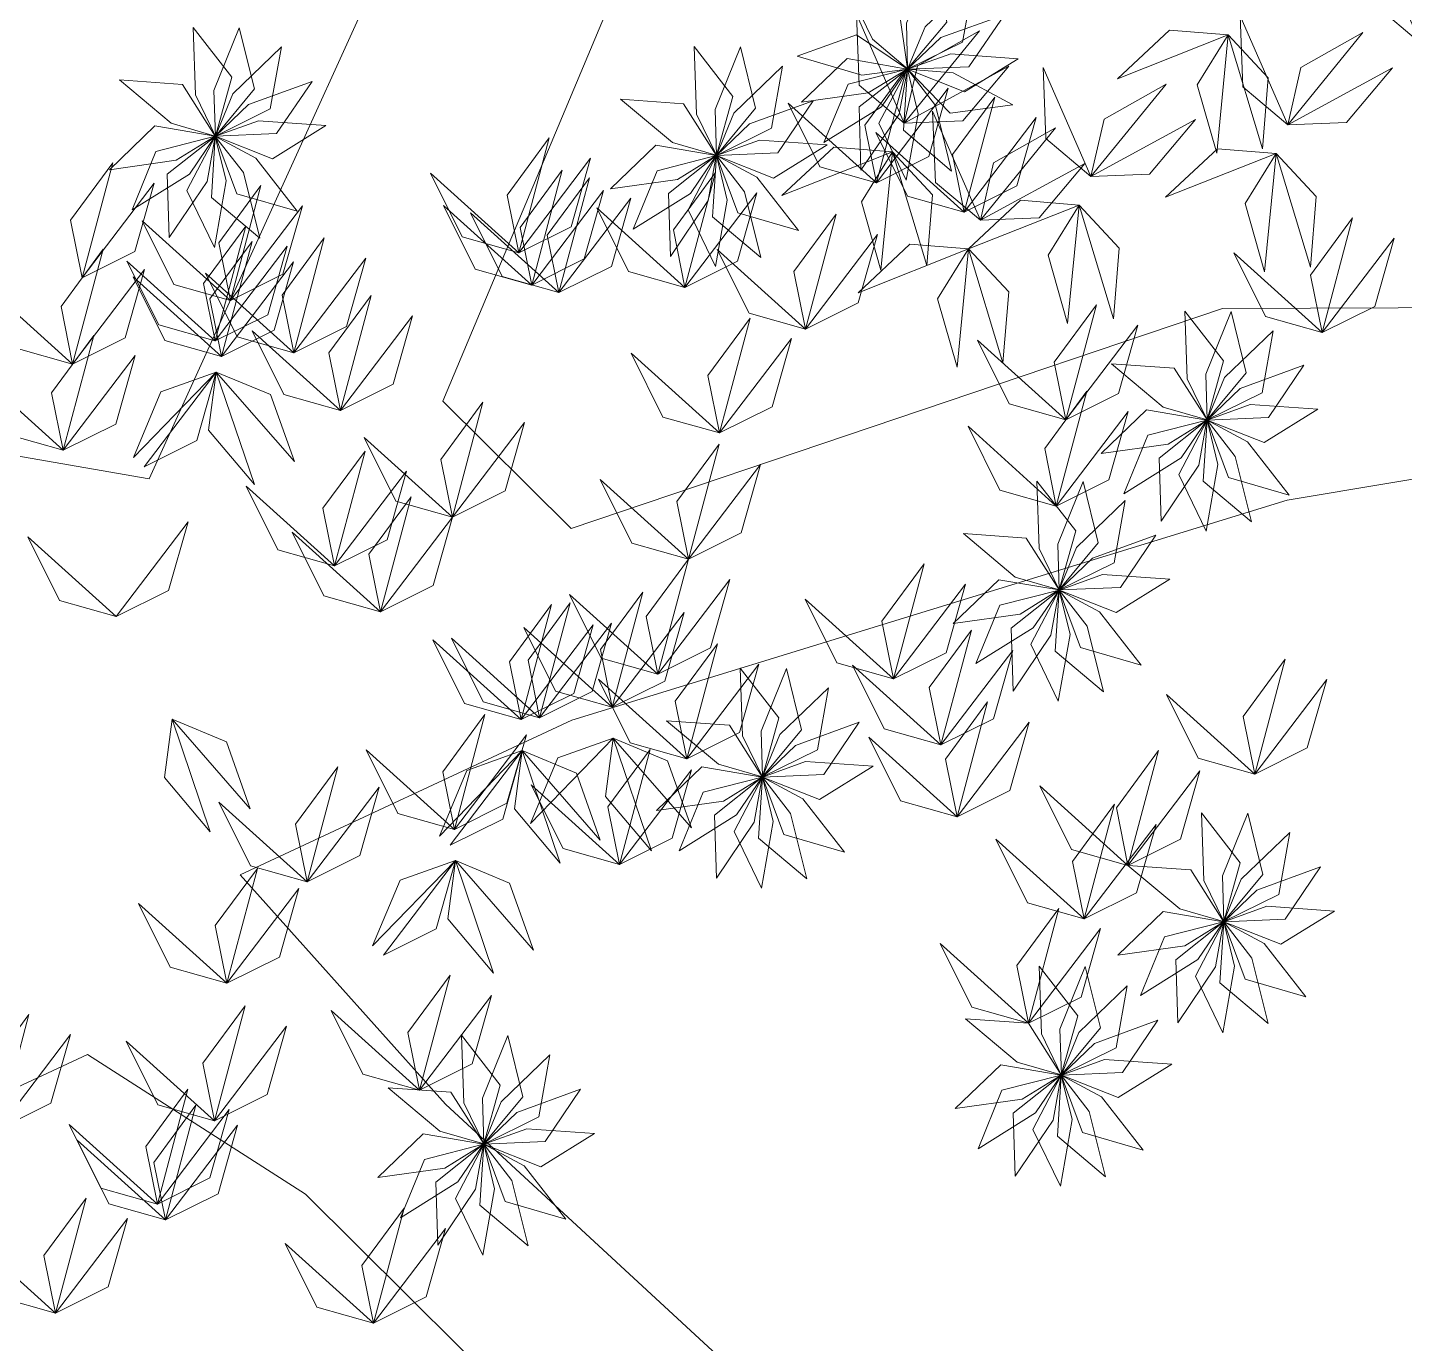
# Model space of a CAD drawing. Header units: inches. Extents: x -422522 to 22891, y -2973 to 414515.
# Drawn here: x 16806.9 to 16876.3, y 8035.8 to 8102.2 of the extents above; entities that cross this region are included whole.
import ezdxf

# ---------------------------------------------------------------- set-up
doc = ezdxf.new("R2010")
doc.units = ezdxf.units.IN
doc.header["$MEASUREMENT"] = 0
doc.layers.add('ARREDAMENTO', color=8, linetype='Continuous', lineweight=13)

msp = doc.modelspace()

# ---------------------------------------------------------------- linework, layer by layer
at = {"layer": 'ARREDAMENTO', "linetype": 'Continuous', "lineweight": 0}
for points in [[(16841.63355, 8179.46295), (16830.90405, 8118.8121), (16813.00082, 8079.41161), (16772.99815, 8086.35081), (16732.26942, 8114.56511), (16732.17089, 8140.35609), (16726.27685, 8164.1905)], [(16902.59146, 8088.13741), (16867.12926, 8088.0014), (16834.288, 8076.91412), (16827.81569, 8083.33713), (16836.76115, 8104.64932), (16841.19077, 8126.58896), (16846.90007, 8151.11265), (16857.81431, 8163.40541), (16870.04519, 8168.61059), (16894.53157, 8172.57321)], [(16849.54625, 7964.78021), (16847.51588, 7989.919), (16849.34919, 8016.36218), (16846.71593, 8030.53733), (16827.95117, 8047.87453), (16817.59055, 8059.44091), (16834.32494, 8067.2425), (16870.39004, 8078.34214), (16901.96394, 8083.62151)], [(16736.04749, 7969.50318), (16744.39005, 7979.85172), (16750.78846, 7992.77194), (16755.90719, 8003.10812), (16764.26207, 8010.23279), (16780.33199, 8023.1901), (16789.96655, 8032.89881), (16801.52063, 8046.48359), (16809.88783, 8050.38439), (16820.87597, 8043.33391), (16833.82058, 8030.48787), (16840.95736, 8018.90913), (16838.52116, 7981.50231), (16841.80658, 7965.39531)]]:
    msp.add_lwpolyline(points, dxfattribs=at)
at = {"layer": 'ARREDAMENTO', "lineweight": 0}
for points in [[(16877.12314, 8101.39283), (16874.85412, 8103.30057), (16874.71601, 8106.88649), (16877.12314, 8101.39283)], [(16852.48231, 8105.54832), (16851.19107, 8102.39394), (16851.25289, 8100.08811), (16853.23012, 8102.4555), (16852.48231, 8105.54832)], [(16848.01078, 8104.65734), (16849.49094, 8101.58707), (16851.24586, 8100.09011), (16850.80959, 8103.14357), (16848.01078, 8104.65734)], [(16854.59919, 8104.57327), (16852.13658, 8102.2168), (16851.25519, 8100.08518), (16854.02439, 8101.44368), (16854.59919, 8104.57327)], [(16851.08459, 8097.36174), (16848.81557, 8099.26948), (16848.67746, 8102.8554), (16851.08459, 8097.36174)], [(16856.13647, 8102.82151), (16852.9283, 8101.6704), (16851.2561, 8100.08156), (16854.33844, 8100.19627), (16856.13647, 8102.82151)], [(16870.4321, 8097.27707), (16868.16308, 8099.18481), (16868.02497, 8102.77073), (16870.4321, 8097.27707)], [(16815.21522, 8102.18727), (16815.33435, 8098.78091), (16816.33829, 8096.7042), (16817.16797, 8099.67499), (16815.21522, 8102.18727)], [(16817.54579, 8102.16829), (16816.26913, 8099.00798), (16816.3416, 8096.70247), (16818.30788, 8099.07896), (16817.54579, 8102.16829)], [(16851.08459, 8097.36174), (16851.74562, 8100.25155), (16854.87273, 8102.01197), (16851.08459, 8097.36174)], [(16867.42107, 8101.80323), (16864.46636, 8102.0433), (16861.84581, 8099.59165), (16867.42107, 8101.80323)], [(16870.4321, 8097.27707), (16871.09313, 8100.16687), (16874.22024, 8101.92729), (16870.4321, 8097.27707)], [(16845.68088, 8100.73817), (16848.95295, 8099.78372), (16851.23968, 8100.08623), (16848.67859, 8101.80517), (16845.68088, 8100.73817)], [(16867.42107, 8101.80323), (16865.85819, 8099.28424), (16866.84257, 8095.83331), (16867.42107, 8101.80323)], [(16867.42107, 8101.80323), (16869.44657, 8099.63868), (16869.15635, 8096.06186), (16867.42107, 8101.80323)], [(16819.66715, 8101.20303), (16817.21545, 8098.83521), (16816.34392, 8096.69954), (16819.10681, 8098.07081), (16819.66715, 8101.20303)], [(16840.48962, 8101.21632), (16840.60875, 8097.80997), (16841.61269, 8095.73325), (16842.44237, 8098.70404), (16840.48962, 8101.21632)], [(16842.82019, 8101.19735), (16841.54353, 8098.03704), (16841.616, 8095.73152), (16843.58228, 8098.10801), (16842.82019, 8101.19735)], [(16845.8949, 8098.41737), (16849.2723, 8098.87632), (16851.23829, 8100.08276), (16848.19946, 8100.61141), (16845.8949, 8098.41737)], [(16856.82834, 8100.59593), (16853.42933, 8100.84921), (16851.25546, 8100.07788), (16854.11798, 8098.92898), (16856.82834, 8100.59593)], [(16844.94155, 8100.23209), (16842.48985, 8097.86426), (16841.61831, 8095.7286), (16844.38121, 8097.09987), (16844.94155, 8100.23209)], [(16847.03438, 8096.38427), (16849.93311, 8098.17725), (16851.23843, 8100.07903), (16848.2473, 8099.32597), (16847.03438, 8096.38427)], [(16848.90228, 8094.99041), (16850.82113, 8097.8074), (16851.24007, 8100.07568), (16848.81384, 8098.17112), (16848.90228, 8094.99041)], [(16849.67637, 8094.34723), (16849.09143, 8097.25339), (16851.21883, 8100.14338), (16849.67637, 8094.34723)], [(16851.17562, 8094.47679), (16851.78281, 8097.83071), (16851.24294, 8100.07329), (16849.80112, 8097.34655), (16851.17562, 8094.47679)], [(16853.46133, 8094.93223), (16852.65187, 8098.24316), (16851.24653, 8100.07227), (16851.03842, 8096.99483), (16853.46133, 8094.93223)], [(16851.08459, 8097.36174), (16854.04685, 8097.4755), (16856.35655, 8100.22198), (16851.08459, 8097.36174)], [(16856.55517, 8098.28135), (16853.55304, 8099.89524), (16851.25338, 8100.07478), (16853.40112, 8097.86092), (16856.55517, 8098.28135)], [(16860.49858, 8094.67191), (16858.22956, 8096.57964), (16858.09145, 8100.16556), (16860.49858, 8094.67191)], [(16870.4321, 8097.27707), (16873.39436, 8097.39083), (16875.70407, 8100.1373), (16870.4321, 8097.27707)], [(16811.50488, 8099.53742), (16814.116, 8097.34665), (16816.33107, 8096.70313), (16814.67851, 8099.30755), (16811.50488, 8099.53742)], [(16821.21251, 8099.45839), (16818.00969, 8098.29247), (16816.34485, 8096.69593), (16819.42662, 8096.82488), (16821.21251, 8099.45839)], [(16860.49858, 8094.67191), (16861.15961, 8097.56171), (16864.28672, 8099.32213), (16860.49858, 8094.67191)], [(16836.77927, 8098.56647), (16839.3904, 8096.37571), (16841.60547, 8095.73219), (16839.9529, 8098.33661), (16836.77927, 8098.56647)], [(16846.4869, 8098.48745), (16843.28408, 8097.32153), (16841.61924, 8095.72498), (16844.70102, 8095.85393), (16846.4869, 8098.48745)], [(16849.67637, 8094.34723), (16852.33018, 8095.66828), (16853.30718, 8099.1213), (16849.67637, 8094.34723)], [(16854.10357, 8092.86707), (16853.51863, 8095.77323), (16855.64603, 8098.66322), (16854.10357, 8092.86707)], [(16849.67637, 8094.34723), (16846.82381, 8095.15398), (16845.22426, 8098.36635), (16849.67637, 8094.34723)], [(16854.92332, 8092.46033), (16852.6543, 8094.36807), (16852.51619, 8097.95399), (16854.92332, 8092.46033)], [(16810.99139, 8095.007), (16814.36663, 8095.48153), (16816.32703, 8096.69705), (16813.28579, 8097.21165), (16810.99139, 8095.007)], [(16821.91465, 8097.23603), (16818.5145, 8097.47361), (16816.34422, 8096.69225), (16819.21201, 8095.55658), (16821.91465, 8097.23603)], [(16854.10357, 8092.86707), (16856.75738, 8094.18812), (16857.73437, 8097.64115), (16854.10357, 8092.86707)], [(16854.92332, 8092.46033), (16855.58435, 8095.35013), (16858.71146, 8097.11055), (16854.92332, 8092.46033)], [(16860.49858, 8094.67191), (16863.46084, 8094.78566), (16865.77054, 8097.53214), (16860.49858, 8094.67191)], [(16812.14024, 8092.97918), (16815.03067, 8094.78553), (16816.32719, 8096.69332), (16813.33956, 8095.92645), (16812.14024, 8092.97918)], [(16814.01456, 8091.59396), (16815.92038, 8094.41978), (16816.32884, 8096.68998), (16813.91143, 8094.77423), (16814.01456, 8091.59396)], [(16816.29025, 8091.09085), (16816.88195, 8094.44753), (16816.33172, 8096.6876), (16814.90251, 8093.95423), (16816.29025, 8091.09085)], [(16818.57384, 8091.55684), (16817.74909, 8094.86399), (16816.33531, 8096.68659), (16816.14143, 8093.60822), (16818.57384, 8091.55684)], [(16820.47046, 8092.91137), (16818.37187, 8095.59714), (16816.33901, 8096.68714), (16817.41397, 8093.79604), (16820.47046, 8092.91137)], [(16831.63612, 8090.81233), (16831.05119, 8093.71849), (16833.17859, 8096.60848), (16831.63612, 8090.81233)], [(16847.18904, 8096.26508), (16843.7889, 8096.50267), (16841.61862, 8095.7213), (16844.48641, 8094.58563), (16847.18904, 8096.26508)], [(16854.10357, 8092.86707), (16851.25101, 8093.67382), (16849.65146, 8096.88619), (16854.10357, 8092.86707)], [(16836.26579, 8094.03605), (16839.64103, 8094.51059), (16841.60143, 8095.72611), (16838.56018, 8096.24071), (16836.26579, 8094.03605)], [(16837.41464, 8092.00824), (16840.30506, 8093.81458), (16841.60158, 8095.72238), (16838.61396, 8094.95551), (16837.41464, 8092.00824)], [(16839.28896, 8090.62301), (16841.19478, 8093.44883), (16841.60324, 8095.71903), (16839.18583, 8093.80329), (16839.28896, 8090.62301)], [(16841.56465, 8090.1199), (16842.15634, 8093.47659), (16841.60612, 8095.71665), (16840.1769, 8092.98328), (16841.56465, 8090.1199)], [(16843.84823, 8090.5859), (16843.02348, 8093.89305), (16841.60971, 8095.71565), (16841.41582, 8092.63728), (16843.84823, 8090.5859)], [(16845.74485, 8091.94042), (16843.64627, 8094.6262), (16841.6134, 8095.7162), (16842.68836, 8092.8251), (16845.74485, 8091.94042)], [(16850.48837, 8095.91167), (16847.53367, 8096.15175), (16844.91311, 8093.7001), (16850.48837, 8095.91167)], [(16850.48837, 8095.91167), (16848.92549, 8093.39268), (16849.90987, 8089.94176), (16850.48837, 8095.91167)], [(16850.48837, 8095.91167), (16852.51387, 8093.74712), (16852.22365, 8090.1703), (16850.48837, 8095.91167)], [(16869.83588, 8095.827), (16866.88118, 8096.06707), (16864.26063, 8093.61542), (16869.83588, 8095.827)], [(16869.83588, 8095.827), (16868.273, 8093.30801), (16869.25738, 8089.85708), (16869.83588, 8095.827)], [(16869.83588, 8095.827), (16871.86138, 8093.66245), (16871.57117, 8090.08563), (16869.83588, 8095.827)], [(16809.61622, 8089.55546), (16809.03129, 8092.46162), (16811.15869, 8095.35161), (16809.61622, 8089.55546)], [(16831.63612, 8090.81233), (16834.28994, 8092.13338), (16835.26693, 8095.5864), (16831.63612, 8090.81233)], [(16832.29209, 8089.18994), (16831.70715, 8092.0961), (16833.83455, 8094.98609), (16832.29209, 8089.18994)], [(16854.92332, 8092.46033), (16857.88558, 8092.57408), (16860.19529, 8095.32056), (16854.92332, 8092.46033)], [(16809.61622, 8089.55546), (16812.27004, 8090.87651), (16813.24703, 8094.32954), (16809.61622, 8089.55546)], [(16831.63612, 8090.81233), (16828.78357, 8091.61907), (16827.18402, 8094.83144), (16831.63612, 8090.81233)], [(16833.65872, 8088.80513), (16833.07378, 8091.71129), (16835.20118, 8094.60128), (16833.65872, 8088.80513)], [(16840.02487, 8089.07134), (16839.43993, 8091.9775), (16841.56734, 8094.86749), (16840.02487, 8089.07134)], [(16817.09501, 8088.41007), (16816.51008, 8091.31623), (16818.63748, 8094.20622), (16817.09501, 8088.41007)], [(16832.29209, 8089.18994), (16834.94591, 8090.51099), (16835.9229, 8093.96402), (16832.29209, 8089.18994)], [(16840.02487, 8089.07134), (16842.67869, 8090.39239), (16843.65568, 8093.84542), (16840.02487, 8089.07134)], [(16817.09501, 8088.41007), (16819.74883, 8089.73112), (16820.72582, 8093.18415), (16817.09501, 8088.41007)], [(16832.29209, 8089.18994), (16829.43954, 8089.99669), (16827.83998, 8093.20906), (16832.29209, 8089.18994)], [(16833.65872, 8088.80513), (16836.31253, 8090.12618), (16837.28953, 8093.57921), (16833.65872, 8088.80513)], [(16840.02487, 8089.07134), (16837.17232, 8089.87809), (16835.57277, 8093.09046), (16840.02487, 8089.07134)], [(16859.90236, 8093.22183), (16856.94766, 8093.46191), (16854.3271, 8091.01026), (16859.90236, 8093.22183)], [(16859.90236, 8093.22183), (16858.33948, 8090.70284), (16859.32386, 8087.25192), (16859.90236, 8093.22183)], [(16859.90236, 8093.22183), (16861.92786, 8091.05729), (16861.63764, 8087.48046), (16859.90236, 8093.22183)], [(16817.09501, 8088.41007), (16814.24246, 8089.21682), (16812.64291, 8092.42919), (16817.09501, 8088.41007)], [(16833.65872, 8088.80513), (16830.80616, 8089.61188), (16829.20661, 8092.82425), (16833.65872, 8088.80513)], [(16846.10704, 8086.9635), (16845.5221, 8089.86966), (16847.6495, 8092.75965), (16846.10704, 8086.9635)], [(16872.15815, 8086.7874), (16871.57322, 8089.69355), (16873.70062, 8092.58355), (16872.15815, 8086.7874)], [(16816.33152, 8086.36865), (16815.74658, 8089.27481), (16817.87398, 8092.1648), (16816.33152, 8086.36865)], [(16820.29119, 8085.77174), (16819.70625, 8088.6779), (16821.83365, 8091.56789), (16820.29119, 8085.77174)], [(16846.10704, 8086.9635), (16848.76085, 8088.28455), (16849.73784, 8091.73758), (16846.10704, 8086.9635)], [(16872.15815, 8086.7874), (16874.81197, 8088.10845), (16875.78896, 8091.56147), (16872.15815, 8086.7874)], [(16809.13746, 8085.20431), (16808.55252, 8088.11047), (16810.67993, 8091.00046), (16809.13746, 8085.20431)], [(16816.64878, 8085.58957), (16816.06385, 8088.49573), (16818.19125, 8091.38572), (16816.64878, 8085.58957)], [(16816.33152, 8086.36865), (16818.98534, 8087.6897), (16819.96233, 8091.14272), (16816.33152, 8086.36865)], [(16846.10704, 8086.9635), (16843.25448, 8087.77025), (16841.65493, 8090.98262), (16846.10704, 8086.9635)], [(16854.3271, 8091.01026), (16851.3724, 8091.25033), (16848.75185, 8088.79868), (16854.3271, 8091.01026)], [(16854.3271, 8091.01026), (16852.76422, 8088.49127), (16853.7486, 8085.04034), (16854.3271, 8091.01026)], [(16854.3271, 8091.01026), (16856.3526, 8088.84571), (16856.06239, 8085.26889), (16854.3271, 8091.01026)], [(16872.15815, 8086.7874), (16869.3056, 8087.59414), (16867.70605, 8090.80651), (16872.15815, 8086.7874)], [(16816.33152, 8086.36865), (16813.47897, 8087.17539), (16811.87941, 8090.38777), (16816.33152, 8086.36865)], [(16816.64878, 8085.58957), (16819.3026, 8086.91062), (16820.27959, 8090.36365), (16816.64878, 8085.58957)], [(16820.29119, 8085.77174), (16822.945, 8087.09279), (16823.922, 8090.54581), (16820.29119, 8085.77174)], [(16809.13746, 8085.20431), (16811.79128, 8086.52536), (16812.76827, 8089.97838), (16809.13746, 8085.20431)], [(16816.64878, 8085.58957), (16813.79623, 8086.39632), (16812.19668, 8089.60869), (16816.64878, 8085.58957)], [(16820.29119, 8085.77174), (16817.43863, 8086.57849), (16815.83908, 8089.79086), (16820.29119, 8085.77174)], [(16809.13746, 8085.20431), (16806.28491, 8086.01106), (16804.68536, 8089.22343), (16809.13746, 8085.20431)], [(16822.64607, 8082.8607), (16822.06113, 8085.76686), (16824.18853, 8088.65685), (16822.64607, 8082.8607)], [(16859.23247, 8082.39449), (16858.64754, 8085.30065), (16860.77494, 8088.19064), (16859.23247, 8082.39449)], [(16822.64607, 8082.8607), (16825.29988, 8084.18175), (16826.27687, 8087.63477), (16822.64607, 8082.8607)], [(16841.7662, 8081.72613), (16841.18127, 8084.63228), (16843.30867, 8087.52228), (16841.7662, 8081.72613)], [(16865.24012, 8087.87148), (16865.35925, 8084.46513), (16866.36319, 8082.38841), (16867.19287, 8085.3592), (16865.24012, 8087.87148)], [(16867.57068, 8087.85251), (16866.29403, 8084.6922), (16866.36649, 8082.38668), (16868.33277, 8084.76317), (16867.57068, 8087.85251)], [(16808.6587, 8080.85315), (16808.07376, 8083.75931), (16810.20116, 8086.6493), (16808.6587, 8080.85315)], [(16822.64607, 8082.8607), (16819.79351, 8083.66745), (16818.19396, 8086.87982), (16822.64607, 8082.8607)], [(16859.23247, 8082.39449), (16861.88629, 8083.71554), (16862.86328, 8087.16856), (16859.23247, 8082.39449)], [(16869.69205, 8086.88725), (16867.24035, 8084.51943), (16866.36881, 8082.38376), (16869.1317, 8083.75503), (16869.69205, 8086.88725)], [(16841.7662, 8081.72613), (16844.42002, 8083.04718), (16845.39701, 8086.5002), (16841.7662, 8081.72613)], [(16859.23247, 8082.39449), (16856.37992, 8083.20123), (16854.78037, 8086.4136), (16859.23247, 8082.39449)], [(16808.6587, 8080.85315), (16811.31251, 8082.17421), (16812.28951, 8085.62723), (16808.6587, 8080.85315)], [(16841.7662, 8081.72613), (16838.91365, 8082.53287), (16837.3141, 8085.74524), (16841.7662, 8081.72613)], [(16808.6587, 8080.85315), (16805.80614, 8081.6599), (16804.20659, 8084.87227), (16808.6587, 8080.85315)], [(16816.38388, 8084.80166), (16813.59155, 8083.80629), (16812.21001, 8080.4943), (16816.38388, 8084.80166)], [(16812.75307, 8080.02759), (16815.40689, 8081.34864), (16816.38388, 8084.80166), (16812.75307, 8080.02759)], [(16816.38388, 8084.80166), (16815.99426, 8081.86294), (16818.30984, 8079.12141), (16816.38388, 8084.80166)], [(16816.38388, 8084.80166), (16819.11997, 8083.66072), (16820.32529, 8080.28062), (16816.38388, 8084.80166)], [(16861.52977, 8085.22163), (16864.1409, 8083.03087), (16866.35596, 8082.38735), (16864.7034, 8084.99177), (16861.52977, 8085.22163)], [(16871.2374, 8085.14261), (16868.03458, 8083.97669), (16866.36974, 8082.38014), (16869.45151, 8082.50909), (16871.2374, 8085.14261)], [(16828.29433, 8077.48602), (16827.70939, 8080.39218), (16829.83679, 8083.28217), (16828.29433, 8077.48602)], [(16858.75371, 8078.04333), (16858.16877, 8080.94949), (16860.29617, 8083.83948), (16858.75371, 8078.04333)], [(16858.75371, 8078.04333), (16861.40752, 8079.36438), (16862.38452, 8082.81741), (16858.75371, 8078.04333)], [(16861.01628, 8080.69121), (16864.39152, 8081.16575), (16866.35192, 8082.38127), (16863.31068, 8082.89587), (16861.01628, 8080.69121)], [(16871.93954, 8082.92024), (16868.5394, 8083.15783), (16866.36912, 8082.37646), (16869.23691, 8081.2408), (16871.93954, 8082.92024)], [(16828.29433, 8077.48602), (16830.94814, 8078.80707), (16831.92513, 8082.2601), (16828.29433, 8077.48602)], [(16858.75371, 8078.04333), (16855.90115, 8078.85008), (16854.3016, 8082.06245), (16858.75371, 8078.04333)], [(16862.16514, 8078.6634), (16865.05556, 8080.46974), (16866.35208, 8082.37754), (16863.36446, 8081.61067), (16862.16514, 8078.6634)], [(16864.03945, 8077.27817), (16865.94528, 8080.10399), (16866.35374, 8082.37419), (16863.93632, 8080.45845), (16864.03945, 8077.27817)], [(16866.31515, 8076.77506), (16866.90684, 8080.13175), (16866.35661, 8082.37182), (16864.9274, 8079.63844), (16866.31515, 8076.77506)], [(16868.59873, 8077.24106), (16867.77398, 8080.54821), (16866.36021, 8082.37081), (16866.16632, 8079.29244), (16868.59873, 8077.24106)], [(16870.49535, 8078.59558), (16868.39677, 8081.28136), (16866.3639, 8082.37136), (16867.43886, 8079.48026), (16870.49535, 8078.59558)], [(16828.29433, 8077.48602), (16825.44177, 8078.29277), (16823.84222, 8081.50514), (16828.29433, 8077.48602)], [(16840.19914, 8075.36214), (16839.6142, 8078.2683), (16841.7416, 8081.15829), (16840.19914, 8075.36214)], [(16822.34614, 8075.02107), (16821.7612, 8077.92723), (16823.8886, 8080.81722), (16822.34614, 8075.02107)], [(16822.34614, 8075.02107), (16824.99995, 8076.34212), (16825.97694, 8079.79515), (16822.34614, 8075.02107)], [(16840.19914, 8075.36214), (16842.85295, 8076.68319), (16843.82994, 8080.13622), (16840.19914, 8075.36214)], [(16822.34614, 8075.02107), (16819.49358, 8075.82782), (16817.89403, 8079.04019), (16822.34614, 8075.02107)], [(16840.19914, 8075.36214), (16837.34658, 8076.16889), (16835.74703, 8079.38126), (16840.19914, 8075.36214)], [(16857.77733, 8079.29947), (16857.89646, 8075.89312), (16858.9004, 8073.8164), (16859.73008, 8076.78719), (16857.77733, 8079.29947)], [(16860.1079, 8079.2805), (16858.83124, 8076.12019), (16858.90371, 8073.81467), (16860.86999, 8076.19116), (16860.1079, 8079.2805)], [(16824.66352, 8072.71195), (16824.07858, 8075.61811), (16826.20598, 8078.5081), (16824.66352, 8072.71195)], [(16862.22926, 8078.31524), (16859.77756, 8075.94741), (16858.90603, 8073.81175), (16861.66892, 8075.18302), (16862.22926, 8078.31524)], [(16811.32868, 8072.46566), (16813.9825, 8073.78671), (16814.95949, 8077.23974), (16811.32868, 8072.46566)], [(16824.66352, 8072.71195), (16827.31733, 8074.033), (16828.29433, 8077.48602), (16824.66352, 8072.71195)], [(16811.32868, 8072.46566), (16808.47613, 8073.27241), (16806.87658, 8076.48478), (16811.32868, 8072.46566)], [(16824.66352, 8072.71195), (16821.81096, 8073.51869), (16820.21141, 8076.73107), (16824.66352, 8072.71195)], [(16854.06699, 8076.64962), (16856.67811, 8074.45886), (16858.89318, 8073.81534), (16857.24062, 8076.41976), (16854.06699, 8076.64962)], [(16863.77462, 8076.5706), (16860.5718, 8075.40468), (16858.90696, 8073.80813), (16861.98873, 8073.93708), (16863.77462, 8076.5706)], [(16838.65667, 8069.56599), (16838.07173, 8072.47215), (16840.19914, 8075.36214), (16838.65667, 8069.56599)], [(16850.53973, 8069.3241), (16849.9548, 8072.23025), (16852.0822, 8075.12025), (16850.53973, 8069.3241)], [(16838.65667, 8069.56599), (16841.31049, 8070.88704), (16842.28748, 8074.34007), (16838.65667, 8069.56599)], [(16853.5535, 8072.1192), (16856.92874, 8072.59374), (16858.88914, 8073.80926), (16855.8479, 8074.32386), (16853.5535, 8072.1192)], [(16864.47676, 8074.34823), (16861.07661, 8074.58582), (16858.90633, 8073.80445), (16861.77412, 8072.66878), (16864.47676, 8074.34823)], [(16838.65667, 8069.56599), (16835.80412, 8070.37274), (16834.20457, 8073.58511), (16838.65667, 8069.56599)], [(16836.35193, 8067.89581), (16835.76699, 8070.80196), (16837.89439, 8073.69196), (16836.35193, 8067.89581)], [(16850.53973, 8069.3241), (16853.19355, 8070.64515), (16854.17054, 8074.09817), (16850.53973, 8069.3241)], [(16854.70235, 8070.09139), (16857.59278, 8071.89773), (16858.8893, 8073.80553), (16855.90167, 8073.03866), (16854.70235, 8070.09139)], [(16856.57667, 8068.70616), (16858.48249, 8071.53198), (16858.89095, 8073.80218), (16856.47354, 8071.88644), (16856.57667, 8068.70616)], [(16858.85236, 8068.20305), (16859.44406, 8071.55974), (16858.89383, 8073.7998), (16857.46462, 8071.06643), (16858.85236, 8068.20305)], [(16861.13595, 8068.66905), (16860.3112, 8071.9762), (16858.89742, 8073.7988), (16858.70354, 8070.72043), (16861.13595, 8068.66905)], [(16863.03257, 8070.02357), (16860.93398, 8072.70935), (16858.90112, 8073.79935), (16859.97608, 8070.90825), (16863.03257, 8070.02357)], [(16831.75639, 8067.27203), (16831.17146, 8070.17818), (16833.29886, 8073.06818), (16831.75639, 8067.27203)], [(16832.69287, 8067.36236), (16832.10794, 8070.26852), (16834.23534, 8073.15851), (16832.69287, 8067.36236)], [(16850.53973, 8069.3241), (16847.68718, 8070.13084), (16846.08763, 8073.34321), (16850.53973, 8069.3241)], [(16832.69287, 8067.36236), (16835.34669, 8068.68341), (16836.32368, 8072.13643), (16832.69287, 8067.36236)], [(16836.35193, 8067.89581), (16839.00574, 8069.21686), (16839.98273, 8072.66988), (16836.35193, 8067.89581)], [(16832.69287, 8067.36236), (16829.84032, 8068.16911), (16828.24077, 8071.38148), (16832.69287, 8067.36236)], [(16831.75639, 8067.27203), (16834.41021, 8068.59308), (16835.3872, 8072.0461), (16831.75639, 8067.27203)], [(16836.35193, 8067.89581), (16833.49937, 8068.70255), (16831.89982, 8071.91492), (16836.35193, 8067.89581)], [(16852.92799, 8065.9892), (16852.34305, 8068.89536), (16854.47046, 8071.78535), (16852.92799, 8065.9892)], [(16831.75639, 8067.27203), (16828.90384, 8068.07877), (16827.30429, 8071.29114), (16831.75639, 8067.27203)], [(16840.1157, 8065.29528), (16839.53077, 8068.20144), (16841.65817, 8071.09143), (16840.1157, 8065.29528)], [(16852.92799, 8065.9892), (16855.58181, 8067.31025), (16856.5588, 8070.76328), (16852.92799, 8065.9892)], [(16840.1157, 8065.29528), (16842.76952, 8066.61633), (16843.74651, 8070.06935), (16840.1157, 8065.29528)], [(16852.92799, 8065.9892), (16850.07544, 8066.79595), (16848.47589, 8070.00832), (16852.92799, 8065.9892)], [(16868.76028, 8064.52006), (16868.17534, 8067.42621), (16870.30274, 8070.31621), (16868.76028, 8064.52006)], [(16840.1157, 8065.29528), (16837.26315, 8066.10203), (16835.6636, 8069.3144), (16840.1157, 8065.29528)], [(16842.80999, 8069.8644), (16842.92912, 8066.45805), (16843.93306, 8064.38133), (16844.76274, 8067.35212), (16842.80999, 8069.8644)], [(16845.14056, 8069.84543), (16843.8639, 8066.68511), (16843.93637, 8064.3796), (16845.90265, 8066.75609), (16845.14056, 8069.84543)], [(16868.76028, 8064.52006), (16871.41409, 8065.84111), (16872.39109, 8069.29413), (16868.76028, 8064.52006)], [(16847.26192, 8068.88017), (16844.81022, 8066.51234), (16843.93869, 8064.37667), (16846.70158, 8065.74795), (16847.26192, 8068.88017)], [(16853.74781, 8062.36544), (16853.16287, 8065.27159), (16855.29027, 8068.16159), (16853.74781, 8062.36544)], [(16868.76028, 8064.52006), (16865.90772, 8065.3268), (16864.30817, 8068.53917), (16868.76028, 8064.52006)], [(16814.15581, 8067.29126), (16813.76619, 8064.35254), (16816.08177, 8061.61101), (16814.15581, 8067.29126)], [(16814.15581, 8067.29126), (16816.8919, 8066.15032), (16818.09722, 8062.77022), (16814.15581, 8067.29126)], [(16828.39263, 8061.73308), (16827.80769, 8064.63924), (16829.93509, 8067.52923), (16828.39263, 8061.73308)], [(16828.39263, 8061.73308), (16827.80769, 8064.63924), (16829.93509, 8067.52923), (16828.39263, 8061.73308)], [(16839.09964, 8067.21455), (16841.71077, 8065.02379), (16843.92584, 8064.38026), (16842.27328, 8066.98468), (16839.09964, 8067.21455)], [(16828.39263, 8061.73308), (16831.04644, 8063.05413), (16832.02344, 8066.50716), (16828.39263, 8061.73308)], [(16828.39263, 8061.73308), (16831.04644, 8063.05413), (16832.02344, 8066.50716), (16828.39263, 8061.73308)], [(16848.80727, 8067.13552), (16845.60445, 8065.9696), (16843.93961, 8064.37306), (16847.02139, 8064.50201), (16848.80727, 8067.13552)], [(16853.74781, 8062.36544), (16856.40162, 8063.68649), (16857.37861, 8067.13951), (16853.74781, 8062.36544)], [(16836.40429, 8066.32882), (16833.61195, 8065.33344), (16832.23042, 8062.02146), (16836.40429, 8066.32882)], [(16836.40429, 8066.32882), (16836.01466, 8063.39009), (16838.33024, 8060.64857), (16836.40429, 8066.32882)], [(16836.40429, 8066.32882), (16839.14037, 8065.18788), (16840.3457, 8061.80778), (16836.40429, 8066.32882)], [(16853.74781, 8062.36544), (16850.89525, 8063.17218), (16849.2957, 8066.38455), (16853.74781, 8062.36544)], [(16828.39263, 8061.73308), (16825.54007, 8062.53983), (16823.94052, 8065.7522), (16828.39263, 8061.73308)], [(16828.39263, 8061.73308), (16825.54007, 8062.53983), (16823.94052, 8065.7522), (16828.39263, 8061.73308)], [(16831.80876, 8065.70504), (16829.01642, 8064.70967), (16827.63489, 8061.39768), (16831.80876, 8065.70504)], [(16828.17795, 8060.93097), (16830.83176, 8062.25202), (16831.80876, 8065.70504), (16828.17795, 8060.93097)], [(16831.80876, 8065.70504), (16831.41913, 8062.76632), (16833.73471, 8060.02479), (16831.80876, 8065.70504)], [(16831.80876, 8065.70504), (16834.54484, 8064.5641), (16835.75017, 8061.184), (16831.80876, 8065.70504)], [(16836.72475, 8059.96308), (16836.13981, 8062.86924), (16838.26721, 8065.75923), (16836.72475, 8059.96308)], [(16849.50942, 8064.91316), (16846.10927, 8065.15074), (16843.93899, 8064.36938), (16846.80678, 8063.23371), (16849.50942, 8064.91316)], [(16862.36844, 8059.91565), (16861.78351, 8062.8218), (16863.91091, 8065.7118), (16862.36844, 8059.91565)], [(16820.96731, 8059.09231), (16820.38238, 8061.99847), (16822.50978, 8064.88846), (16820.96731, 8059.09231)], [(16836.72475, 8059.96308), (16839.37856, 8061.28413), (16840.35556, 8064.73715), (16836.72475, 8059.96308)], [(16838.58616, 8062.68413), (16841.9614, 8063.15867), (16843.9218, 8064.37418), (16840.88056, 8064.88879), (16838.58616, 8062.68413)], [(16862.36844, 8059.91565), (16865.02226, 8061.2367), (16865.99925, 8064.68972), (16862.36844, 8059.91565)], [(16820.96731, 8059.09231), (16823.62113, 8060.41336), (16824.59812, 8063.86638), (16820.96731, 8059.09231)], [(16836.72475, 8059.96308), (16833.87219, 8060.76983), (16832.27264, 8063.9822), (16836.72475, 8059.96308)], [(16839.73501, 8060.65631), (16842.62543, 8062.46266), (16843.92195, 8064.37045), (16840.93433, 8063.60358), (16839.73501, 8060.65631)], [(16841.60933, 8059.27109), (16843.51515, 8062.09691), (16843.92361, 8064.36711), (16841.5062, 8062.45137), (16841.60933, 8059.27109)], [(16843.88502, 8058.76798), (16844.47671, 8062.12467), (16843.92649, 8064.36473), (16842.49727, 8061.63136), (16843.88502, 8058.76798)], [(16846.1686, 8059.23398), (16845.34386, 8062.54112), (16843.93008, 8064.36373), (16843.73619, 8061.28536), (16846.1686, 8059.23398)], [(16848.06522, 8060.5885), (16845.96664, 8063.27427), (16843.93377, 8064.36427), (16845.00873, 8061.47318), (16848.06522, 8060.5885)], [(16862.36844, 8059.91565), (16859.51589, 8060.72239), (16857.91634, 8063.93476), (16862.36844, 8059.91565)], [(16820.96731, 8059.09231), (16818.11476, 8059.89906), (16816.51521, 8063.11143), (16820.96731, 8059.09231)], [(16860.15179, 8057.21287), (16859.56685, 8060.11903), (16861.69425, 8063.00902), (16860.15179, 8057.21287)], [(16866.07879, 8062.5655), (16866.19792, 8059.15914), (16867.20186, 8057.08243), (16868.03154, 8060.05322), (16866.07879, 8062.5655)], [(16868.40936, 8062.54652), (16867.1327, 8059.38621), (16867.20517, 8057.0807), (16869.17145, 8059.45719), (16868.40936, 8062.54652)], [(16860.15179, 8057.21287), (16862.8056, 8058.53392), (16863.78259, 8061.98695), (16860.15179, 8057.21287)], [(16860.15179, 8057.21287), (16857.29923, 8058.01962), (16855.69968, 8061.23199), (16860.15179, 8057.21287)], [(16870.53072, 8061.58126), (16868.07902, 8059.21344), (16867.20748, 8057.07777), (16869.97038, 8058.44904), (16870.53072, 8061.58126)], [(16816.91549, 8053.97096), (16816.33056, 8056.87712), (16818.45796, 8059.76711), (16816.91549, 8053.97096)], [(16828.44499, 8060.1661), (16825.65265, 8059.17072), (16824.27112, 8055.85873), (16828.44499, 8060.1661)], [(16824.81418, 8055.39202), (16827.468, 8056.71307), (16828.44499, 8060.1661), (16824.81418, 8055.39202)], [(16828.44499, 8060.1661), (16828.05536, 8057.22737), (16830.37095, 8054.48584), (16828.44499, 8060.1661)], [(16828.44499, 8060.1661), (16831.18107, 8059.02515), (16832.3864, 8055.64505), (16828.44499, 8060.1661)], [(16862.36844, 8059.91565), (16864.97957, 8057.72488), (16867.19464, 8057.08136), (16865.54208, 8059.68578), (16862.36844, 8059.91565)], [(16872.07607, 8059.83662), (16868.87325, 8058.6707), (16867.20841, 8057.07416), (16870.29019, 8057.20311), (16872.07607, 8059.83662)], [(16816.91549, 8053.97096), (16819.56931, 8055.29202), (16820.5463, 8058.74504), (16816.91549, 8053.97096)], [(16816.91549, 8053.97096), (16814.06294, 8054.77771), (16812.46339, 8057.99008), (16816.91549, 8053.97096)], [(16857.34627, 8051.95347), (16856.76133, 8054.85962), (16858.88874, 8057.74962), (16857.34627, 8051.95347)], [(16861.85496, 8055.38523), (16865.2302, 8055.85976), (16867.1906, 8057.07528), (16864.14936, 8057.58988), (16861.85496, 8055.38523)], [(16872.77822, 8057.61426), (16869.37807, 8057.85184), (16867.20779, 8057.07048), (16870.07558, 8055.93481), (16872.77822, 8057.61426)], [(16863.00381, 8053.35741), (16865.89423, 8055.16376), (16867.19075, 8057.07155), (16864.20313, 8056.30468), (16863.00381, 8053.35741)], [(16864.87813, 8051.97219), (16866.78395, 8054.79801), (16867.19241, 8057.06821), (16864.775, 8055.15246), (16864.87813, 8051.97219)], [(16867.15382, 8051.46908), (16867.74551, 8054.82576), (16867.19529, 8057.06583), (16865.76607, 8054.33246), (16867.15382, 8051.46908)], [(16869.4374, 8051.93507), (16868.61266, 8055.24222), (16867.19888, 8057.06482), (16867.00499, 8053.98645), (16869.4374, 8051.93507)], [(16871.33402, 8053.2896), (16869.23544, 8055.97537), (16867.20257, 8057.06537), (16868.27753, 8054.17427), (16871.33402, 8053.2896)], [(16857.34627, 8051.95347), (16860.00009, 8053.27452), (16860.97708, 8056.72754), (16857.34627, 8051.95347)], [(16857.34627, 8051.95347), (16854.49372, 8052.76021), (16852.89417, 8055.97258), (16857.34627, 8051.95347)], [(16857.88299, 8054.83318), (16858.00212, 8051.42683), (16859.00606, 8049.35011), (16859.83574, 8052.3209), (16857.88299, 8054.83318)], [(16860.21355, 8054.81421), (16858.9369, 8051.6539), (16859.00936, 8049.34838), (16860.97564, 8051.72487), (16860.21355, 8054.81421)], [(16826.63352, 8048.58486), (16826.04858, 8051.49102), (16828.17598, 8054.38101), (16826.63352, 8048.58486)], [(16826.63352, 8048.58486), (16829.28733, 8049.90591), (16830.26433, 8053.35894), (16826.63352, 8048.58486)], [(16862.33492, 8053.84895), (16859.88322, 8051.48112), (16859.01168, 8049.34546), (16861.77457, 8050.71673), (16862.33492, 8053.84895)], [(16816.29721, 8047.03716), (16815.71227, 8049.94332), (16817.83967, 8052.83331), (16816.29721, 8047.03716)], [(16805.39296, 8046.6055), (16804.80803, 8049.51166), (16806.93543, 8052.40165), (16805.39296, 8046.6055)], [(16826.63352, 8048.58486), (16823.78096, 8049.39161), (16822.18141, 8052.60398), (16826.63352, 8048.58486)], [(16854.17264, 8052.18333), (16856.78377, 8049.99257), (16858.99883, 8049.34904), (16857.34627, 8051.95347), (16854.17264, 8052.18333)], [(16863.88027, 8052.10431), (16860.67745, 8050.93838), (16859.01261, 8049.34184), (16862.09438, 8049.47079), (16863.88027, 8052.10431)], [(16805.39296, 8046.6055), (16808.04678, 8047.92655), (16809.02377, 8051.37957), (16805.39296, 8046.6055)], [(16816.29721, 8047.03716), (16818.95102, 8048.35822), (16819.92801, 8051.81124), (16816.29721, 8047.03716)], [(16828.75705, 8051.34965), (16828.87618, 8047.94329), (16829.88012, 8045.86658), (16830.7098, 8048.83737), (16828.75705, 8051.34965)], [(16831.08762, 8051.33067), (16829.81096, 8048.17036), (16829.88343, 8045.86485), (16831.84971, 8048.24134), (16831.08762, 8051.33067)], [(16816.29721, 8047.03716), (16813.44465, 8047.84391), (16811.8451, 8051.05628), (16816.29721, 8047.03716)], [(16833.20898, 8050.36541), (16830.75728, 8047.99759), (16829.88574, 8045.86192), (16832.64864, 8047.2332), (16833.20898, 8050.36541)], [(16853.65915, 8047.65291), (16857.03439, 8048.12745), (16858.99479, 8049.34296), (16855.95355, 8049.85757), (16853.65915, 8047.65291)], [(16864.58241, 8049.88194), (16861.18227, 8050.11952), (16859.01199, 8049.33816), (16861.87978, 8048.20249), (16864.58241, 8049.88194)], [(16854.80801, 8045.62509), (16857.69843, 8047.43144), (16858.99495, 8049.33924), (16856.00733, 8048.57237), (16854.80801, 8045.62509)], [(16856.68232, 8044.23987), (16858.58815, 8047.06569), (16858.99661, 8049.33589), (16856.57919, 8047.42015), (16856.68232, 8044.23987)], [(16858.95802, 8043.73676), (16859.54971, 8047.09345), (16858.99948, 8049.33351), (16857.57027, 8046.60014), (16858.95802, 8043.73676)], [(16861.2416, 8044.20276), (16860.41685, 8047.5099), (16859.00308, 8049.33251), (16858.80919, 8046.25414), (16861.2416, 8044.20276)], [(16863.13822, 8045.55728), (16861.03964, 8048.24306), (16859.00677, 8049.33305), (16860.08173, 8046.44196), (16863.13822, 8045.55728)], [(16813.41176, 8042.835), (16812.82683, 8045.74116), (16814.95423, 8048.63115), (16813.41176, 8042.835)], [(16825.0467, 8048.6998), (16827.65783, 8046.50903), (16829.8729, 8045.86551), (16828.22033, 8048.46993), (16825.0467, 8048.6998)], [(16834.75433, 8048.62077), (16831.55151, 8047.45485), (16829.88667, 8045.85831), (16832.96845, 8045.98726), (16834.75433, 8048.62077)], [(16813.81782, 8042.03058), (16813.23288, 8044.93674), (16815.36029, 8047.82673), (16813.81782, 8042.03058)], [(16813.41176, 8042.835), (16816.06558, 8044.15605), (16817.04257, 8047.60908), (16813.41176, 8042.835)], [(16813.41176, 8042.835), (16810.55921, 8043.64175), (16808.95966, 8046.85412), (16813.41176, 8042.835)], [(16813.81782, 8042.03058), (16816.47164, 8043.35163), (16817.44863, 8046.80465), (16813.81782, 8042.03058)], [(16824.53321, 8044.16938), (16827.90845, 8044.64391), (16829.86885, 8045.85943), (16826.82761, 8046.37403), (16824.53321, 8044.16938)], [(16835.45647, 8046.39841), (16832.05633, 8046.63599), (16829.88605, 8045.85463), (16832.75384, 8044.71896), (16835.45647, 8046.39841)], [(16813.81782, 8042.03058), (16810.96527, 8042.83733), (16809.36572, 8046.0497), (16813.81782, 8042.03058)], [(16825.68207, 8042.14156), (16828.57249, 8043.94791), (16829.86901, 8045.8557), (16826.88139, 8045.08883), (16825.68207, 8042.14156)], [(16827.55638, 8040.75634), (16829.46221, 8043.58216), (16829.87067, 8045.85236), (16827.45326, 8043.93661), (16827.55638, 8040.75634)], [(16829.83208, 8040.25323), (16830.42377, 8043.60991), (16829.87355, 8045.84998), (16828.44433, 8043.11661), (16829.83208, 8040.25323)], [(16832.11566, 8040.71922), (16831.29091, 8044.02637), (16829.87714, 8045.84898), (16829.68325, 8042.7706), (16832.11566, 8040.71922)], [(16834.01228, 8042.07375), (16831.9137, 8044.75952), (16829.88083, 8045.84952), (16830.95579, 8042.95843), (16834.01228, 8042.07375)], [(16808.27456, 8037.33463), (16807.68962, 8040.24079), (16809.81703, 8043.13078), (16808.27456, 8037.33463)], [(16824.31531, 8036.83197), (16823.73037, 8039.73813), (16825.85777, 8042.62812), (16824.31531, 8036.83197)], [(16808.27456, 8037.33463), (16810.92838, 8038.65569), (16811.90537, 8042.10871), (16808.27456, 8037.33463)], [(16824.31531, 8036.83197), (16826.96912, 8038.15302), (16827.94611, 8041.60604), (16824.31531, 8036.83197)], [(16808.27456, 8037.33463), (16805.42201, 8038.14138), (16803.82246, 8041.35375), (16808.27456, 8037.33463)], [(16824.31531, 8036.83197), (16821.46275, 8037.63872), (16819.8632, 8040.85109), (16824.31531, 8036.83197)]]:
    msp.add_lwpolyline(points, dxfattribs=at)

doc.saveas('drawing.dxf')
